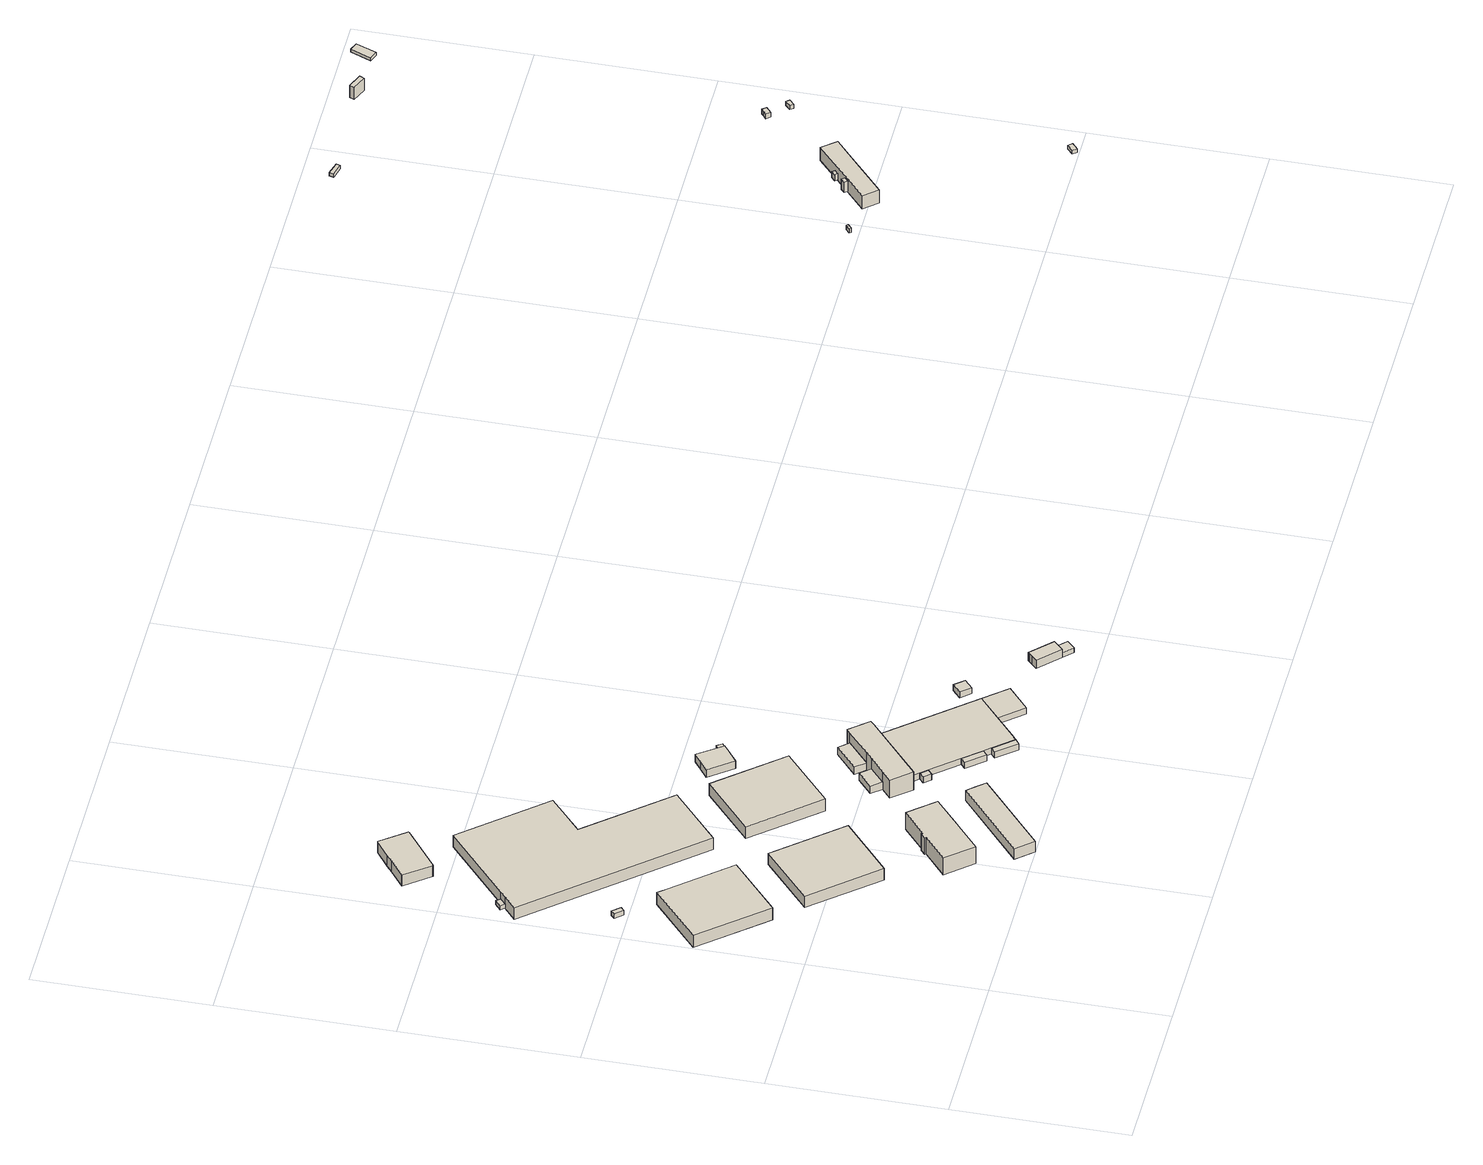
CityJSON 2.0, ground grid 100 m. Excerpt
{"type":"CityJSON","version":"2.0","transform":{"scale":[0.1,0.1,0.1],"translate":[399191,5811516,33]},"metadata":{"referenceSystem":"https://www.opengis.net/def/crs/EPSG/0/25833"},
"CityObjects":{
"building1":{"type":"Building","attributes":{"Gemeindeschluessel":"11000009","function":"31001_2111"},"address":[{"country":"Germany","locality":"Berlin","thoroughfareNumber":"6","thoroughfareName":"Sportfliegerstraße"}],"children":["building1-1","building1-2"]},
"building1-1":{"type":"BuildingPart","attributes":{"BezugspunktDach":"2200","measuredHeight":8.23,"storeysAboveGround":2},"parents":["building1"],"geometry":[{"type":"MultiSurface","lod":"1","boundaries":[[[0,1,2,3,4,5]],[[6,7,8,9,10,11]],[[6,11,5,4]],[[7,6,4,3]],[[12,13,3,2]],[[8,7,14,15]],[[9,8,2,1]],[[10,9,1,0]],[[11,10,0,5]],[[15,14,13,12]]]}]},
"building1-2":{"type":"BuildingPart","attributes":{"BezugspunktDach":"2200","measuredHeight":3,"storeysAboveGround":2},"parents":["building1"],"geometry":[{"type":"MultiSurface","lod":"1","boundaries":[[[12,16,17,13]],[[18,19,15,14]],[[18,14,13,17]],[[19,18,17,16]],[[15,19,16,12]],[[14,15,20,12,13]]]}]},
"building2":{"type":"Building","attributes":{"Gemeindeschluessel":"11000009","BezugspunktDach":"2200","function":"31001_2523","measuredHeight":3.06,"storeysAboveGround":1},"address":[{"country":"Germany","locality":"Berlin","thoroughfareNumber":"13 (1)","thoroughfareName":"Sportfliegerstraße"}],"geometry":[{"type":"Solid","lod":"1","boundaries":[[[[21,22,23,24]],[[25,26,27,28]],[[25,28,24,23]],[[26,25,23,22]],[[27,26,22,21]],[[28,27,21,24]]]]}]},
"building3":{"type":"Building","attributes":{"Gemeindeschluessel":"11000009","BezugspunktDach":"2200","function":"31001_2111","measuredHeight":7.8,"storeysAboveGround":2},"address":[{"country":"Germany","locality":"Berlin","thoroughfareNumber":"4","thoroughfareName":"Louis-Blériot-Straße"}],"geometry":[{"type":"Solid","lod":"1","boundaries":[[[[29,30,31,32]],[[33,34,35,36]],[[33,36,32,31]],[[34,33,31,30]],[[35,34,30,29]],[[36,35,29,32]]]]}]},
"building4":{"type":"Building","attributes":{"Gemeindeschluessel":"11000009","BezugspunktDach":"2200","function":"31001_2020","measuredHeight":11.63,"storeysAboveGround":1},"address":[{"country":"Germany","locality":"Berlin","thoroughfareNumber":"5","thoroughfareName":"Louis-Blériot-Straße"}],"geometry":[{"type":"Solid","lod":"1","boundaries":[[[[37,38,39,40,41,42,43,44,45,46]],[[47,48,49,50,51,52,53,54,55,56]],[[47,56,46,45]],[[48,47,45,44]],[[49,48,44,43]],[[50,49,43,42]],[[51,50,42,41]],[[52,51,41,40]],[[53,52,40,39]],[[54,53,39,38]],[[55,54,38,37]],[[56,55,37,46]]]]}]},
"building5":{"type":"Building","attributes":{"Gemeindeschluessel":"11000009","function":"31001_2111"},"address":[{"country":"Germany","locality":"Berlin","thoroughfareNumber":"3, 5","thoroughfareName":"Sportfliegerstraße"}],"children":["building5-1","building5-2"]},
"building5-1":{"type":"BuildingPart","attributes":{"BezugspunktDach":"2200","measuredHeight":8.04,"storeysAboveGround":2},"parents":["building5"],"geometry":[{"type":"MultiSurface","lod":"1","boundaries":[[[57,58,59,60,61,62,63,64]],[[65,66,67,68,69,70,71,72]],[[65,72,64,63]],[[73,74,63,62]],[[66,65,75,76,77]],[[67,66,62,61]],[[68,67,61,60]],[[69,68,60,59]],[[70,69,59,58]],[[71,70,58,57]],[[72,71,57,64]],[[77,76,75,74,73]]]}]},
"building5-2":{"type":"BuildingPart","attributes":{"BezugspunktDach":"2200","measuredHeight":3.65,"storeysAboveGround":2},"parents":["building5"],"geometry":[{"type":"MultiSurface","lod":"1","boundaries":[[[74,73,78,79]],[[80,77,76,81]],[[80,81,79,78]],[[77,80,78,73]],[[81,76,74,79]],[[76,77,82,73,74]]]}]},
"building6":{"type":"Building","attributes":{"Gemeindeschluessel":"11000009","BezugspunktDach":"2200","function":"31001_2020","measuredHeight":7.58,"storeysAboveGround":2},"address":[{"country":"Germany","locality":"Berlin","thoroughfareNumber":"1","thoroughfareName":"Landfliegerstraße"}],"geometry":[{"type":"Solid","lod":"1","boundaries":[[[[83,84,85,86,87,88,89,90,91,92,93,94,95,96]],[[97,98,99,100,101,102,103,104,105,106,107,108,109,110]],[[97,110,96,95]],[[98,97,95,94]],[[99,98,94,93]],[[100,99,93,92]],[[101,100,92,91]],[[102,101,91,90]],[[103,102,90,89]],[[104,103,89,88]],[[105,104,88,87]],[[106,105,87,86]],[[107,106,86,85]],[[108,107,85,84]],[[109,108,84,83]],[[110,109,83,96]]]]}]},
"building7":{"type":"Building","attributes":{"Gemeindeschluessel":"11000009","BezugspunktDach":"2200","function":"31001_2020","measuredHeight":7.85,"storeysAboveGround":1},"address":[{"country":"Germany","locality":"Berlin","thoroughfareNumber":"79","thoroughfareName":"Groß-Berliner Damm"}],"geometry":[{"type":"Solid","lod":"1","boundaries":[[[[111,112,113,114,115]],[[116,117,118,119,120]],[[116,120,115,114]],[[117,116,114,113]],[[118,117,113,112]],[[119,118,112,111]],[[120,119,111,115]]]]}]},
"building8":{"type":"Building","attributes":{"Gemeindeschluessel":"11000009","BezugspunktDach":"2200","function":"31001_2111","measuredHeight":8.32,"storeysAboveGround":2},"address":[{"country":"Germany","locality":"Berlin","thoroughfareNumber":"7","thoroughfareName":"Sportfliegerstraße"}],"geometry":[{"type":"Solid","lod":"1","boundaries":[[[[121,122,123,124]],[[125,126,127,128]],[[125,128,124,123]],[[126,125,123,122]],[[127,126,122,121]],[[128,127,121,124]]]]}]},
"building9":{"type":"Building","attributes":{"Gemeindeschluessel":"11000009","function":"31001_2000"},"address":[{"country":"Germany","locality":"Berlin","thoroughfareNumber":"75 (4)","thoroughfareName":"Groß-Berliner Damm"}],"children":["building9-1","building9-2"]},
"building9-1":{"type":"BuildingPart","attributes":{"BezugspunktDach":"2200","measuredHeight":5.98,"storeysAboveGround":1},"parents":["building9"],"geometry":[{"type":"MultiSurface","lod":"1","boundaries":[[[129,130,131,132,133]],[[134,135,136,137,138]],[[134,138,133,132]],[[135,134,132,131]],[[139,140,141,135,131,130]],[[137,136,130,129]],[[138,137,129,133]],[[136,141,140,139]]]}]},
"building9-2":{"type":"BuildingPart","attributes":{"BezugspunktDach":"2200","measuredHeight":4.41,"storeysAboveGround":1},"parents":["building9"],"geometry":[{"type":"Solid","lod":"1","boundaries":[[[[139,142,143,140]],[[144,145,136,141]],[[144,141,140,143]],[[145,144,143,142]],[[136,145,142,139]],[[141,136,139,140]]]]}]},
"building10":{"type":"Building","attributes":{"Gemeindeschluessel":"11000009","function":"31001_2120"},"address":[{"country":"Germany","locality":"Berlin","thoroughfareNumber":"9","thoroughfareName":"Sportfliegerstraße"}],"children":["building10-1","building10-2","building10-3","building10-4","building10-5","building10-6","building10-7"]},
"building10-1":{"type":"BuildingPart","attributes":{"BezugspunktDach":"2200","measuredHeight":12.37,"storeysAboveGround":3},"parents":["building10"],"geometry":[{"type":"MultiSurface","lod":"1","boundaries":[[[146,147,148,149,150,151,152,153,154,155]],[[156,157,158,159,160,161,162,163,164,165]],[[166,167,156,165,155,154]],[[168,169,166,154,153]],[[157,156,167,170]],[[158,157,153,152]],[[159,158,171,172,152,151],[171,173,174,172]],[[160,159,151,150]],[[161,160,150,149]],[[162,161,149,148]],[[163,162,175,176,177,178,148,147]],[[164,163,147,146]],[[165,164,146,155]],[[170,169,168]],[[174,173,171,172]],[[178,177,176,175]]]}]},
"building10-2":{"type":"BuildingPart","attributes":{"BezugspunktDach":"2200","measuredHeight":4.11,"storeysAboveGround":3},"parents":["building10"],"geometry":[{"type":"Solid","lod":"1","boundaries":[[[[179,180,181,182]],[[183,184,185,186]],[[183,186,182,181]],[[185,184,180,179]],[[186,185,179,182]],[[184,183,181,180]]]]}]},
"building10-3":{"type":"BuildingPart","attributes":{"BezugspunktDach":"2200","measuredHeight":4.25,"storeysAboveGround":3},"parents":["building10"],"geometry":[{"type":"MultiSurface","lod":"1","boundaries":[[[187,188,181,180,189,190,191,192,193,194,178,177]],[[175,195,196,197,198,199,200,201,202,203,204,176]],[[195,175,178,194]],[[196,195,194,193]],[[197,196,193,192]],[[198,197,192,191]],[[199,198,191,190]],[[201,200,189,180]],[[202,201,184,183]],[[203,202,181,188]],[[204,203,188,205,206,187]],[[176,204,187,177]],[[175,176,177,178]],[[200,199,190,189]],[[183,184,180,181]],[[187,206,205,188]]]}]},
"building10-4":{"type":"BuildingPart","attributes":{"BezugspunktDach":"2200","measuredHeight":4.24,"storeysAboveGround":3},"parents":["building10"],"geometry":[{"type":"Solid","lod":"1","boundaries":[[[[207,190,189,208]],[[200,199,209,210]],[[200,210,208,189]],[[209,199,190,207]],[[210,209,207,208]],[[199,200,189,190]]]]}]},
"building10-5":{"type":"BuildingPart","attributes":{"BezugspunktDach":"2200","measuredHeight":4.08,"storeysAboveGround":3},"parents":["building10"],"geometry":[{"type":"Solid","lod":"1","boundaries":[[[[211,188,187,212]],[[206,205,213,214]],[[206,214,212,187]],[[213,205,188,211]],[[214,213,211,212]],[[206,187,188,205]]]]}]},
"building10-6":{"type":"BuildingPart","attributes":{"BezugspunktDach":"2200","measuredHeight":5.05,"storeysAboveGround":3},"parents":["building10"],"geometry":[{"type":"Solid","lod":"1","boundaries":[[[[172,174,215,216]],[[217,173,171,218]],[[217,218,216,215]],[[173,217,215,174]],[[218,171,172,216]],[[173,174,172,171]]]]}]},
"building10-7":{"type":"BuildingPart","attributes":{"BezugspunktDach":"2200","measuredHeight":4.99,"storeysAboveGround":3},"parents":["building10"],"geometry":[{"type":"MultiSurface","lod":"1","boundaries":[[[166,169,219,220]],[[221,170,167,222]],[[221,222,220,219]],[[170,221,219,169]],[[222,167,166,220]],[[167,170,223,169,166]]]}]},
"building11":{"type":"Building","attributes":{"Gemeindeschluessel":"11000009","BezugspunktDach":"2200","function":"51009_1610","measuredHeight":4.21,"storeysAboveGround":0},"address":[{"country":"Germany","locality":"Berlin"}],"geometry":[{"type":"Solid","lod":"1","boundaries":[[[[224,225,194,193]],[[195,226,227,196]],[[195,196,193,194]],[[226,195,194,225]],[[227,226,225,224]],[[196,227,224,193]]]]}]},
"building12":{"type":"Building","attributes":{"Gemeindeschluessel":"11000009","BezugspunktDach":"2200","function":"31001_2100","measuredHeight":3.97,"storeysAboveGround":1},"address":[{"country":"Germany","locality":"Berlin","thoroughfareNumber":"81 (26)","thoroughfareName":"Groß-Berliner Damm"}],"geometry":[{"type":"Solid","lod":"1","boundaries":[[[[228,229,230,231]],[[232,233,234,235]],[[232,235,231,230]],[[233,232,230,229]],[[234,233,229,228]],[[235,234,228,231]]]]}]},
"building13":{"type":"Building","attributes":{"Gemeindeschluessel":"11000009","function":"31001_2100"},"address":[{"country":"Germany","locality":"Berlin","thoroughfareNumber":"81 (25)","thoroughfareName":"Groß-Berliner Damm"}],"children":["building13-1","building13-2"]},
"building13-1":{"type":"BuildingPart","attributes":{"BezugspunktDach":"2200","measuredHeight":5.93,"storeysAboveGround":1},"parents":["building13"],"geometry":[{"type":"MultiSurface","lod":"1","boundaries":[[[236,237,238,239,240,241,242]],[[243,244,245,246,247,248,249]],[[243,249,242,241]],[[244,243,241,240]],[[245,244,240,239]],[[246,245,239,238]],[[250,251,252,247,246,238,237]],[[248,247,237,236],[253,250,247,248]],[[249,248,236,242]],[[247,252,251,250]],[[250,253,248,247]]]}]},
"building13-2":{"type":"BuildingPart","attributes":{"BezugspunktDach":"2200","measuredHeight":3.24,"storeysAboveGround":1},"parents":["building13"],"geometry":[{"type":"MultiSurface","lod":"1","boundaries":[[[254,255,251,253]],[[252,256,257,248]],[[256,252,251,255]],[[257,256,255,254]],[[248,257,254,253]],[[252,247,250,251]],[[248,253,250,247]]]}]},
"building14":{"type":"Building","attributes":{"Gemeindeschluessel":"11000009","BezugspunktDach":"2200","function":"31001_2143","measuredHeight":3,"storeysAboveGround":1},"address":[{"country":"Germany","locality":"Berlin","thoroughfareNumber":"107 (1)","thoroughfareName":"Adlergestell"}],"geometry":[{"type":"Solid","lod":"1","boundaries":[[[[258,259,260,261]],[[262,263,264,265]],[[262,265,261,260]],[[263,262,260,259]],[[264,263,259,258]],[[265,264,258,261]]]]}]},
"building15":{"type":"Building","attributes":{"Gemeindeschluessel":"11000009","BezugspunktDach":"2200","function":"51009_1610","measuredHeight":7.14,"storeysAboveGround":0},"address":[{"country":"Germany","locality":"Berlin"}],"geometry":[{"type":"Solid","lod":"1","boundaries":[[[[266,267,268,269]],[[270,271,272,273]],[[270,273,269,268]],[[271,270,268,267]],[[272,271,267,266]],[[273,272,266,269]]]]}]},
"building16":{"type":"Building","attributes":{"Gemeindeschluessel":"11000009","BezugspunktDach":"2200","function":"31001_9998","measuredHeight":10.41,"storeysAboveGround":2},"address":[{"country":"Germany","locality":"Berlin","thoroughfareNumber":"107","thoroughfareName":"Adlergestell"}],"geometry":[{"type":"Solid","lod":"1","boundaries":[[[[274,275,276,277,278,279,280,281,282,283]],[[284,285,286,287,288,289,290,291,292,293]],[[284,293,283,282]],[[285,284,282,281]],[[286,285,281,280]],[[287,286,280,279]],[[288,287,279,278]],[[289,288,278,277]],[[290,289,277,276]],[[291,290,276,275]],[[292,291,275,274]],[[293,292,274,283]]]]}]},
"building17":{"type":"Building","attributes":{"Gemeindeschluessel":"11000009","BezugspunktDach":"2200","function":"51009_1610","measuredHeight":4.18,"storeysAboveGround":0},"address":[{"country":"Germany","locality":"Berlin"}],"geometry":[{"type":"Solid","lod":"1","boundaries":[[[[294,295,296,297]],[[298,299,300,301]],[[298,301,297,296]],[[299,298,296,295]],[[300,299,295,294]],[[301,300,294,297]]]]}]},
"building18":{"type":"Building","attributes":{"Gemeindeschluessel":"11000009","BezugspunktDach":"2200","function":"31001_2523","measuredHeight":2.58,"storeysAboveGround":1},"address":[{"country":"Germany","locality":"Berlin","thoroughfareNumber":"121 (1)","thoroughfareName":"Adlergestell"}],"geometry":[{"type":"Solid","lod":"1","boundaries":[[[[302,303,304,305]],[[306,307,308,309]],[[306,309,305,304]],[[307,306,304,303]],[[308,307,303,302]],[[309,308,302,305]]]]}]},
"building19":{"type":"Building","attributes":{"Gemeindeschluessel":"11000009","BezugspunktDach":"2200","function":"31001_3212","measuredHeight":2.39,"storeysAboveGround":1},"address":[{"country":"Germany","locality":"Berlin","thoroughfareNumber":"75 (2)","thoroughfareName":"Adlergestell"}],"geometry":[{"type":"Solid","lod":"1","boundaries":[[[[310,311,312,313]],[[314,315,316,317]],[[314,317,313,312]],[[315,314,312,311]],[[316,315,311,310]],[[317,316,310,313]]]]}]},
"building20":{"type":"Building","attributes":{"Gemeindeschluessel":"11000009","BezugspunktDach":"2200","function":"51009_1610","measuredHeight":5.03,"storeysAboveGround":0},"address":[{"country":"Germany","locality":"Berlin"}],"geometry":[{"type":"Solid","lod":"1","boundaries":[[[[318,319,320,321,322]],[[323,324,325,326,327]],[[323,327,322,321]],[[324,323,321,320]],[[325,324,320,319]],[[326,325,319,318]],[[327,326,318,322]]]]}]},
"building21":{"type":"Building","attributes":{"Gemeindeschluessel":"11000009","BezugspunktDach":"2200","function":"51009_1610","measuredHeight":2.79,"storeysAboveGround":0},"address":[{"country":"Germany","locality":"Berlin"}],"geometry":[{"type":"Solid","lod":"1","boundaries":[[[[328,329,330,331]],[[332,333,334,335]],[[332,335,331,330]],[[333,332,330,329]],[[334,333,329,328]],[[335,334,328,331]]]]}]},
"building22":{"type":"Building","attributes":{"Gemeindeschluessel":"11000009","BezugspunktDach":"2200","function":"31001_2000","measuredHeight":8.53,"storeysAboveGround":2},"address":[{"country":"Germany","locality":"Berlin","thoroughfareNumber":"143 (51)","thoroughfareName":"Adlergestell"}],"geometry":[{"type":"Solid","lod":"1","boundaries":[[[[336,337,338,339]],[[340,341,342,343]],[[340,343,339,338]],[[341,340,338,337]],[[342,341,337,336]],[[343,342,336,339]]]]}]},
"building23":{"type":"Building","attributes":{"Gemeindeschluessel":"11000009","BezugspunktDach":"2200","function":"31001_2463","measuredHeight":2.24,"storeysAboveGround":1},"address":[{"country":"Germany","locality":"Berlin","thoroughfareNumber":"999 (11)","thoroughfareName":"Hartriegelstraße"}],"geometry":[{"type":"Solid","lod":"1","boundaries":[[[[344,345,346,347]],[[348,349,350,351]],[[348,351,347,346]],[[349,348,346,345]],[[350,349,345,344]],[[351,350,344,347]]]]}]}
},
"vertices":[
[318,1245,99],[624,1510,99],[353,1824,99],[321,1860,99],[311,1873,99],[5,1609,99],[311,1873,17],[321,1860,17],[353,1824,17],[624,1510,17],[318,1245,17],[5,1609,17],[353,1824,50],[321,1860,50],[321,1860,20],[353,1824,20],
[375,1843,50],[343,1879,50],[343,1879,20],[375,1843,20],[353,1824,31],
[184,2024,50],[206,2044,50],[167,2089,50],[145,2069,50],[167,2089,20],[206,2044,20],[184,2024,20],[145,2069,20],
[760,735,99],[1066,998,99],[752,1362,99],[447,1098,99],[752,1362,21],[1066,998,21],[760,735,21],[447,1098,21],
[1003,289,131],[1146,412,131],[1181,442,131],[1325,566,131],[1198,714,131],[1051,589,131],[1047,595,131],[1017,569,131],[1022,564,131],[875,438,131],[1022,564,15],[1017,569,15],[1047,595,15],[1051,589,15],[1198,714,15],[1325,566,15],[1181,442,15],[1146,412,15],[1003,289,15],[875,438,15],
[816,1676,95],[1123,1941,95],[731,2395,95],[939,2575,95],[544,3031,95],[143,2685,95],[107,2653,95],[30,2587,95],[107,2653,15],[143,2685,15],[544,3031,15],[939,2575,15],[731,2395,15],[1123,1941,15],[816,1676,15],[30,2587,15],[143,2685,46],[107,2653,46],[107,2653,32],[107,2653,18],[143,2685,18],
[124,2707,46],[87,2676,46],[124,2707,18],[87,2676,18],[143,2685,32],
[281,3084,91],[283,3085,91],[285,3084,91],[523,3267,91],[522,3269,91],[524,3271,91],[415,3413,91],[413,3412,91],[411,3413,91],[312,3338,91],[271,3306,91],[172,3230,91],[174,3228,91],[172,3226,91],[174,3228,15],[172,3230,15],[271,3306,15],[312,3338,15],[411,3413,15],[413,3412,15],[415,3413,15],[524,3271,15],[522,3269,15],[523,3267,15],[285,3084,15],[283,3085,15],[281,3084,15],[172,3226,15],
[1169,2,82],[1585,358,82],[1543,406,82],[1501,454,82],[1085,98,82],[1501,454,11],[1543,406,11],[1585,358,11],[1169,2,11],[1085,98,11],
[1259,1164,95],[1564,1428,95],[1250,1792,95],[945,1528,95],[1250,1792,12],[1564,1428,12],[1259,1164,12],[945,1528,12],
[1498,1704,62],[1610,1787,62],[1508,1925,62],[1451,1883,62],[1395,1842,62],[1451,1883,10],[1508,1925,10],[1610,1787,10],[1498,1704,10],[1395,1842,10],[1610,1787,54],[1588,1816,54],[1588,1816,10],
[1633,1804,54],[1611,1834,54],[1611,1834,10],[1633,1804,10],
[1520,741,142],[1566,781,142],[1858,1031,142],[1880,1051,142],[1787,1160,142],[1764,1140,142],[1624,1019,142],[1582,983,142],[1487,902,142],[1427,850,142],[1487,902,18],[1582,983,18],[1624,1019,18],[1764,1140,18],[1787,1160,18],[1880,1051,18],[1858,1031,18],[1566,781,18],[1520,741,18],[1427,850,18],[1487,902,70],[1487,902,20],[1582,983,58],[1582,983,70],[1582,983,20],[1624,1019,20],[1624,1019,71],[1764,1140,20],[1764,1140,71],[1858,1031,19],[1566,781,19],[1566,781,61],[1858,1031,61],
[1835,411,61],[1863,436,61],[1777,537,61],[1748,512,61],[1777,537,20],[1863,436,20],[1835,411,20],[1748,512,20],
[1612,727,61],[1646,689,61],[1894,400,61],[1990,289,61],[2004,302,61],[2005,300,61],[2144,420,61],[2282,538,61],[2282,538,19],[2144,420,19],[2005,300,19],[2004,302,19],[1990,289,19],[1894,400,19],[1863,436,19],[1777,537,19],[1646,689,19],[1612,727,19],[1646,689,20],[1612,727,20],
[1961,264,61],[1866,375,61],[1961,264,19],[1866,375,19],
[1617,664,61],[1584,703,61],[1617,664,20],[1584,703,20],
[1715,1197,71],[1575,1076,71],[1715,1197,20],[1575,1076,20],
[1533,1040,70],[1439,958,70],[1533,1040,20],[1439,958,20],[1582,983,42],
[2257,288,61],[2395,407,61],[2395,407,19],[2257,288,19],
[2370,609,49],[2422,656,49],[2375,711,49],[2322,666,49],[2375,711,9],[2422,656,9],[2370,609,9],[2322,666,9],
[2762,203,65],[2789,230,65],[2817,258,65],[2699,375,65],[2688,364,65],[2671,348,65],[2644,320,65],[2671,348,10],[2688,364,10],[2699,375,10],[2817,258,10],[2789,230,10],[2762,203,10],[2644,320,10],[2789,230,43],[2806,248,43],[2806,248,10],[2762,203,43],
[2815,151,43],[2859,195,43],[2859,195,10],[2815,151,10],
[5931,2044,46],[5956,2066,46],[5947,2075,46],[5923,2054,46],[5947,2075,16],[5956,2066,16],[5931,2044,16],[5923,2054,16],
[6250,2133,93],[6274,2154,93],[6260,2169,93],[6236,2149,93],[6260,2169,22],[6274,2154,22],[6250,2133,22],[6236,2149,22],
[6197,1950,107],[6224,1973,107],[6318,2056,107],[6420,2145,107],[6515,2227,107],[6542,2250,107],[6474,2330,107],[6252,2134,107],[6250,2133,107],[6131,2028,107],[6250,2133,17],[6252,2134,17],[6474,2330,17],[6542,2250,17],[6515,2227,17],[6420,2145,17],[6318,2056,17],[6224,1973,17],[6197,1950,17],[6131,2028,17],
[6331,2204,65],[6353,2224,65],[6341,2238,65],[6318,2219,65],[6341,2238,23],[6353,2224,23],[6331,2204,23],[6318,2219,23],
[6824,1010,47],[6861,1043,47],[6840,1066,47],[6805,1032,47],[6840,1066,21],[6861,1043,21],[6824,1010,21],[6805,1032,21],
[5860,4806,41],[5867,4830,41],[5792,4851,41],[5785,4826,41],[5792,4851,18],[5867,4830,18],[5860,4806,18],[5785,4826,18],
[6763,2663,51],[6798,2693,51],[6779,2716,51],[6762,2701,51],[6744,2685,51],[6762,2701,19],[6779,2716,19],[6798,2693,19],[6763,2663,19],[6744,2685,19],
[6862,2560,45],[6892,2587,45],[6875,2605,45],[6846,2579,45],[6875,2605,17],[6892,2587,17],[6862,2560,17],[6846,2579,17],
[6523,4821,98],[6535,4849,98],[6450,4884,98],[6438,4857,98],[6450,4884,13],[6535,4849,13],[6523,4821,13],[6438,4857,13],
[6817,4820,34],[6865,4939,34],[6817,4958,34],[6769,4839,34],[6817,4958,12],[6865,4939,12],[6817,4820,12],[6769,4839,12]
]}
